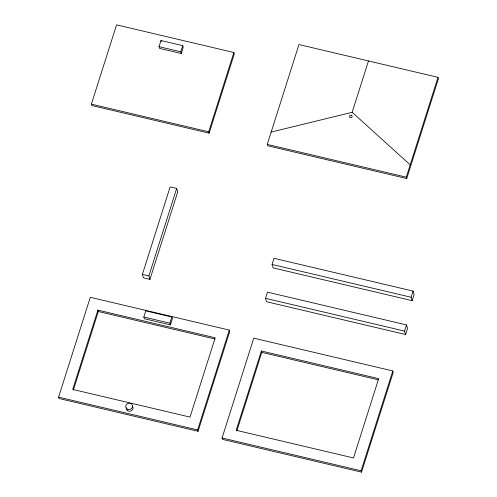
<?xml version="1.0" encoding="UTF-8"?>
<svg xmlns="http://www.w3.org/2000/svg" width="497" height="497" viewBox="0 0 497 497"><rect width="100%" height="100%" fill="white"/><g stroke="black" fill="none" stroke-linecap="round" stroke-linejoin="round"><path stroke-width="0.75" d="M91.392 104.146L116.559 24.85L233.87 52.508L234.298 53.881L209.125 133.171L91.815 105.513L91.392 104.146L208.703 131.804L209.125 133.171M159.028 46.681L160.985 40.518L182.71 45.643L183.238 47.352L181.281 53.514L159.556 48.395L159.028 46.681L180.753 51.806L181.281 53.514M58.59 397.14L90.28 297.299L229.316 330.083L229.738 331.449L198.048 431.29L59.013 398.507L58.59 397.14L197.626 429.917L198.048 431.29M97.878 310.134L72.711 389.424L190.022 417.089L215.195 337.792L97.878 310.134L98.3 311.501L73.37 390.064M180.753 51.806L182.71 45.643M142.372 274.4L170.148 186.884L176.665 188.425L177.727 191.848L149.945 279.357L143.428 277.823L142.372 274.4L148.889 275.934L149.945 279.357M148.889 275.934L176.665 188.425M143.826 317.03L145.783 310.867L171.85 317.011L172.378 318.72L170.428 324.883L144.354 318.739L143.826 317.03L169.893 323.174L170.428 324.883M208.703 131.804L233.87 52.508M169.893 323.174L171.85 317.011M267.262 144.397L298.952 44.556L437.987 77.339L438.41 78.706L406.72 178.547L267.684 145.764L267.262 144.397L406.297 177.174L406.72 178.547M197.626 429.917L229.316 330.083M272.07 264.472L274.027 258.303L413.069 291.087L414.125 294.51L412.168 300.673L273.133 267.895L272.07 264.472L411.112 297.249L412.168 300.673M265.504 298.312L267.461 292.149L406.496 324.926L407.559 328.349L405.602 334.512L266.566 301.735L265.504 298.312L404.539 331.089L405.602 334.512M222.066 438L253.756 338.159L392.798 370.942L393.22 372.309L361.53 472.15L222.488 439.367L222.066 438L361.108 470.783L361.53 472.15M261.36 350.994L236.187 430.29L353.504 457.948L378.671 378.652L261.36 350.994L261.782 352.361L236.845 430.924M271.176 132.072L352.168 112.303L368.47 60.945M406.297 177.174L437.987 77.339M411.112 297.249L413.069 291.087M404.539 331.089L406.496 324.926M361.108 470.783L392.798 370.942M98.3 311.501L214.866 338.985M261.782 352.361L378.341 379.845M352.168 112.303L410.211 164.849M160.985 40.518L161.339 41.661M132.357 406.043A3.423 3.15 -17.2 0 1 130.518 411.112A3.423 3.15 -17.2 0 1 126.281 407.807M351.516 115.354L351.193 115.229A1.373 1.261 -17.2 0 0 349.453 116.708A1.373 1.261 -17.2 0 0 351.547 117.491A1.373 1.261 -17.2 0 0 351.516 115.354M127.804 409.36A3.423 3.15 -17.2 0 0 132.494 405.825A3.423 3.15 -17.2 0 0 127.058 403.943A3.423 3.15 -17.2 0 0 127.804 409.36"/></g></svg>
